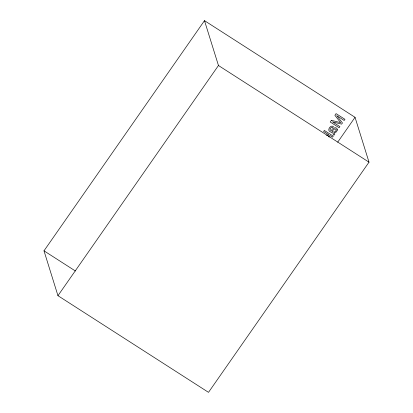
<?xml version="1.0" encoding="UTF-8"?>
<svg xmlns="http://www.w3.org/2000/svg" width="413" height="413" viewBox="0 0 413 413"><rect width="100%" height="100%" fill="white"/><g stroke="black" fill="none" stroke-linecap="round" stroke-linejoin="round"><path stroke-width="0.62" d="M43.99 250.83L204.487 20.65L355.041 117.313L369.01 162.17L208.513 392.35L57.959 295.687L43.99 250.83L75.398 270.995M57.959 295.687L218.462 65.507L204.487 20.65M337.7 142.186L355.041 117.313M326.451 135.273L328.789 134.783L323.622 131.463L324.339 130.431L333.245 136.145L332.527 137.178L330.09 135.614L328.624 135.975L329.161 137.147M218.462 65.507L369.01 162.17M336.167 129.919C336.058 131.979 333.219 132.831 331.897 131.22C333.198 130.575 334.411 127.72 336.022 129.455L336.167 129.919M337.473 129.894L336.404 131.897L334.303 132.841L334.845 133.931L334.344 134.819L333.988 135.144L333.183 134.623C334.711 132.501 329.078 132.408 328.763 130.193C328.547 127.947 331.154 124.958 333.43 126.523L332.728 127.519L331.118 127.545L330.116 128.871L330.101 129.966L331.324 130.523C332.259 127.937 337.142 126.073 337.473 129.894M331.386 120.328L330.214 122.005L339.119 127.725L339.904 126.6L332.377 121.799L341.628 124.127L342.444 122.95L336.688 115.614L344.179 120.467L344.969 119.336L336.063 113.616L334.876 115.315L340.653 122.666L331.386 120.328"/></g></svg>
